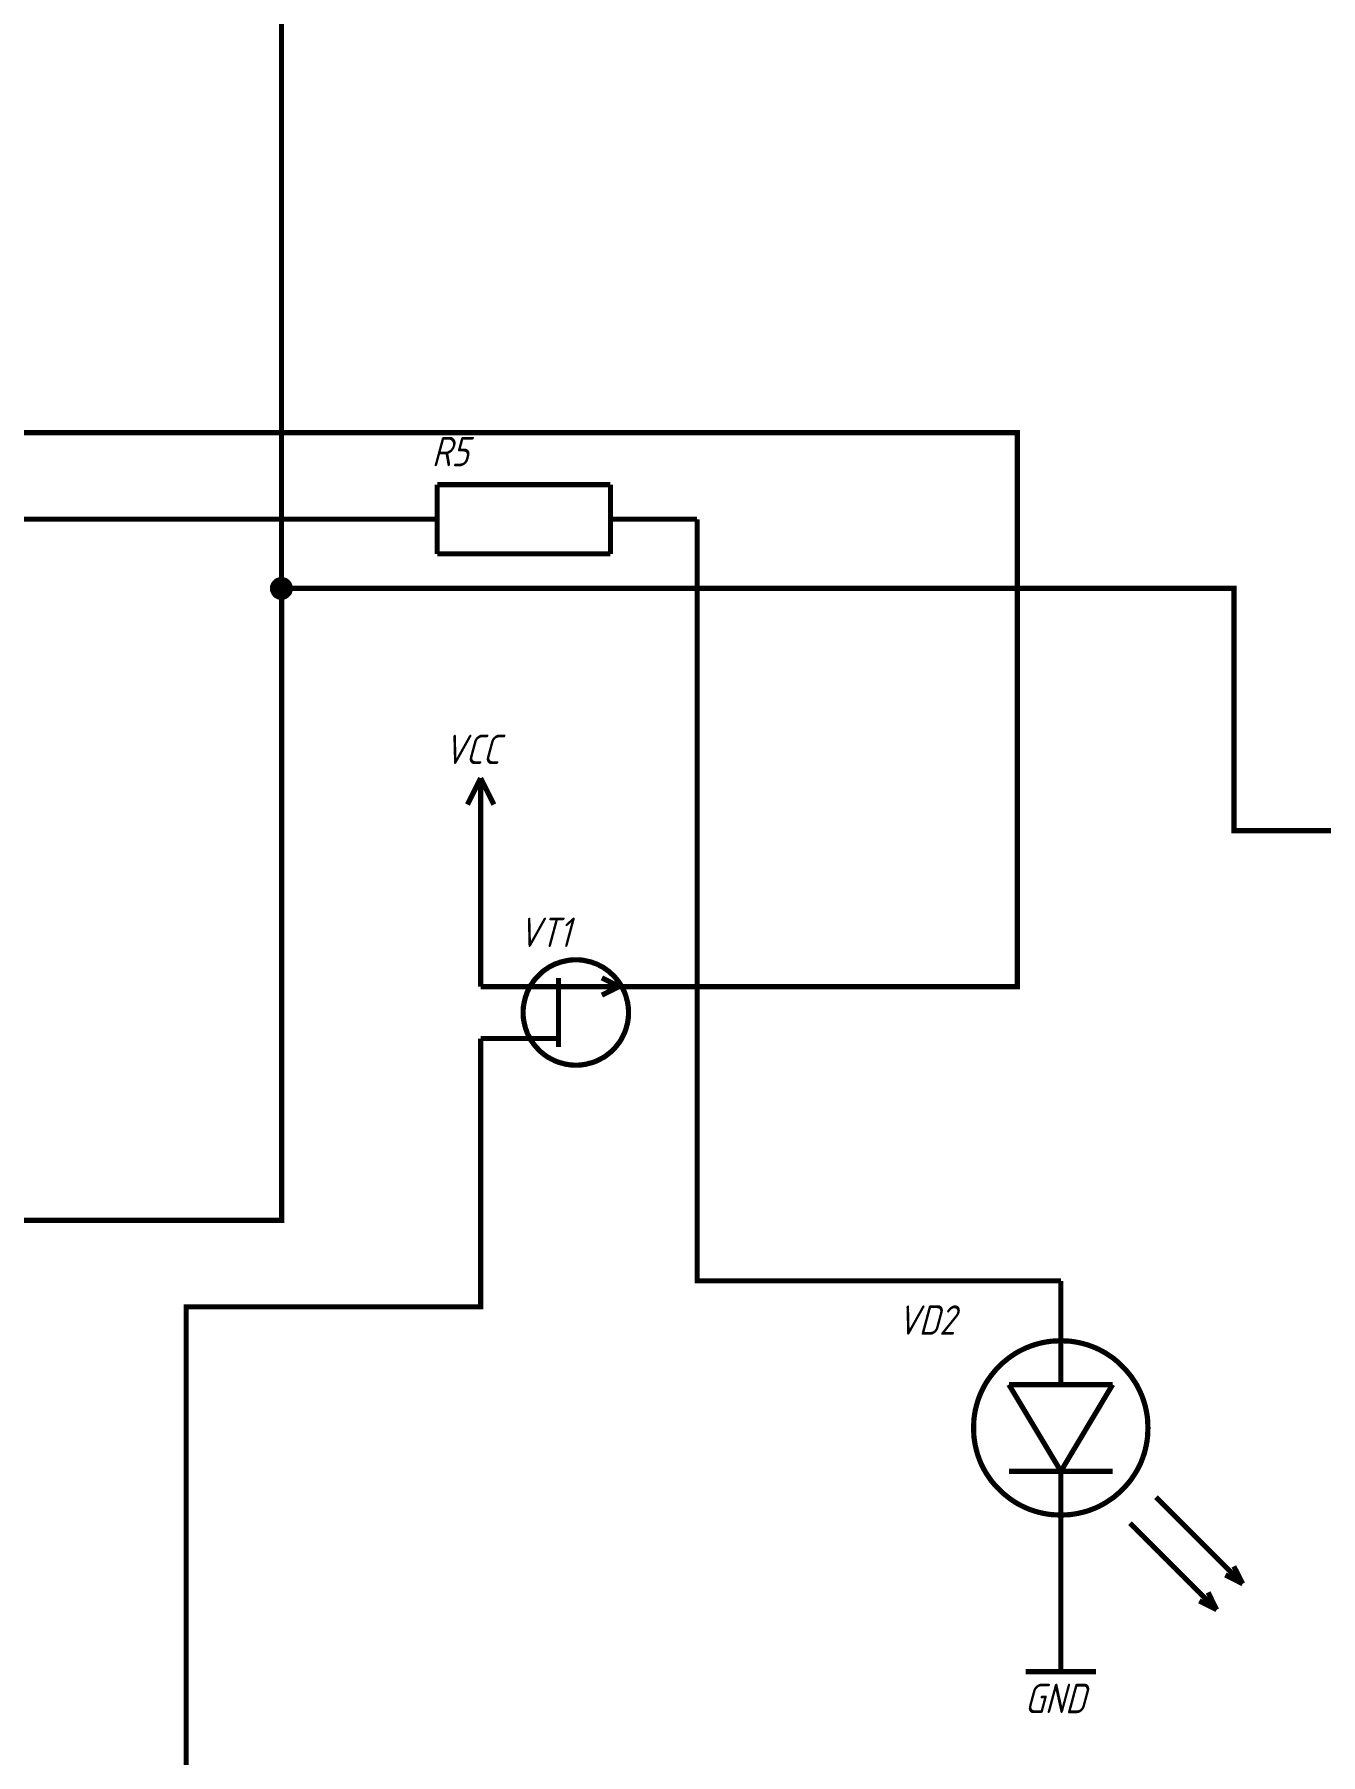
# Model space of a CAD drawing. Header units: millimetres. Extents: x 0 to 841, y 0 to 594.
# Drawn here: x 222.7 to 297, y 253.1 to 352.5 of the extents above; entities that cross this region are included whole.
import ezdxf

# ---------------------------------------------------------------- set-up
doc = ezdxf.new("R2010")
doc.units = ezdxf.units.MM
doc.layers.add('Sheet', color=255, linetype='Continuous')
doc.styles.get("Standard").update_dxf_attribs({"font": '', "oblique": 15})
doc.styles.get('Standard').set_extended_font_data('GOST type A')

msp = doc.modelspace()

# ---------------------------------------------------------------- linework, layer by layer
at = {"layer": 'Sheet', "color": 18, "true_color": 0x000000, "const_width": 0.3}
for points in [[(237.007, 467.473), (237.007, 320.496)], [(241.006, 324.494), (212.008, 324.494), (212.008, 339.489), (174.51, 339.489), (174.51, 324.494), (179.505, 324.494)], [(259.508, 297.493), (259.508, 297.493), (279.501, 297.493), (279.501, 329.489), (224.004, 329.489), (224.004, 329.489), (207.002, 329.489)], [(256.003, 326.487), (246.001, 326.487)], [(246.001, 326.487), (246.001, 322.489)], [(256.003, 322.489), (256.003, 326.487)], [(450.001, 323.99), (440.011, 323.99), (440.011, 306.497), (407.508, 306.497), (292.011, 306.497), (292.011, 320.496), (237.018, 320.496), (237.018, 320.496), (237.018, 283.987), (179.517, 283.987), (179.517, 314.493)], [(246.001, 324.494), (241.006, 324.494)], [(256.003, 324.494), (261.009, 324.494)], [(282.01, 280.493), (261.009, 280.493), (261.009, 324.494)], [(246.001, 322.489), (256.003, 322.489)], [(236.492, 320.496), (236.492, 320.518), (236.492, 320.552), (236.503, 320.574), (236.503, 320.596), (236.503, 320.619), (236.514, 320.641), (236.526, 320.675), (236.537, 320.697), (236.548, 320.72), (236.559, 320.742), (236.57, 320.753), (236.582, 320.776), (236.593, 320.798), (236.615, 320.82), (236.626, 320.832), (236.649, 320.854), (236.66, 320.865), (236.682, 320.888), (236.705, 320.899), (236.716, 320.91), (236.738, 320.932), (236.761, 320.944), (236.783, 320.955), (236.806, 320.955), (236.828, 320.966), (236.85, 320.977), (236.884, 320.988), (236.906, 320.988), (236.929, 320.988), (236.951, 321), (236.985, 321), (237.007, 321)], [(236.492, 320.496), (236.492, 320.518), (236.492, 320.552), (236.503, 320.574), (236.503, 320.596), (236.503, 320.619), (236.514, 320.641), (236.526, 320.675), (236.537, 320.697), (236.548, 320.72), (236.559, 320.742), (236.57, 320.753), (236.582, 320.776), (236.593, 320.798), (236.615, 320.82), (236.626, 320.832), (236.649, 320.854), (236.66, 320.865), (236.682, 320.888), (236.705, 320.899), (236.716, 320.91), (236.738, 320.932), (236.761, 320.944), (236.783, 320.955), (236.806, 320.955), (236.828, 320.966), (236.85, 320.977), (236.884, 320.988), (236.906, 320.988), (236.929, 320.988), (236.951, 321), (236.985, 321), (237.007, 321)], [(236.492, 320.496), (236.492, 320.518), (236.492, 320.552), (236.503, 320.574), (236.503, 320.596), (236.503, 320.619), (236.514, 320.641), (236.526, 320.675), (236.537, 320.697), (236.548, 320.72), (236.559, 320.742), (236.57, 320.753), (236.582, 320.776), (236.593, 320.798), (236.615, 320.82), (236.626, 320.832), (236.649, 320.854), (236.66, 320.865), (236.682, 320.888), (236.705, 320.899), (236.716, 320.91), (236.738, 320.932), (236.761, 320.944), (236.783, 320.955), (236.806, 320.955), (236.828, 320.966), (236.85, 320.977), (236.884, 320.988), (236.906, 320.988), (236.929, 320.988), (236.951, 321), (236.985, 321), (237.007, 321)], [(236.492, 320.496), (236.492, 320.518), (236.492, 320.552), (236.503, 320.574), (236.503, 320.596), (236.503, 320.619), (236.514, 320.641), (236.526, 320.675), (236.537, 320.697), (236.548, 320.72), (236.559, 320.742), (236.57, 320.753), (236.582, 320.776), (236.593, 320.798), (236.615, 320.82), (236.626, 320.832), (236.649, 320.854), (236.66, 320.865), (236.682, 320.888), (236.705, 320.899), (236.716, 320.91), (236.738, 320.932), (236.761, 320.944), (236.783, 320.955), (236.806, 320.955), (236.828, 320.966), (236.85, 320.977), (236.884, 320.988), (236.906, 320.988), (236.929, 320.988), (236.951, 321), (236.985, 321), (237.007, 321)], [(236.492, 320.496), (236.492, 320.518), (236.492, 320.552), (236.503, 320.574), (236.503, 320.596), (236.503, 320.619), (236.514, 320.641), (236.526, 320.675), (236.537, 320.697), (236.548, 320.72), (236.559, 320.742), (236.57, 320.753), (236.582, 320.776), (236.593, 320.798), (236.615, 320.82), (236.626, 320.832), (236.649, 320.854), (236.66, 320.865), (236.682, 320.888), (236.705, 320.899), (236.716, 320.91), (236.738, 320.932), (236.761, 320.944), (236.783, 320.955), (236.806, 320.955), (236.828, 320.966), (236.85, 320.977), (236.884, 320.988), (236.906, 320.988), (236.929, 320.988), (236.951, 321), (236.985, 321), (237.007, 321)], [(236.492, 320.496), (236.492, 320.518), (236.492, 320.552), (236.503, 320.574), (236.503, 320.596), (236.503, 320.619), (236.514, 320.641), (236.526, 320.675), (236.537, 320.697), (236.548, 320.72), (236.559, 320.742), (236.57, 320.753), (236.582, 320.776), (236.593, 320.798), (236.615, 320.82), (236.626, 320.832), (236.649, 320.854), (236.66, 320.865), (236.682, 320.888), (236.705, 320.899), (236.716, 320.91), (236.738, 320.932), (236.761, 320.944), (236.783, 320.955), (236.806, 320.955), (236.828, 320.966), (236.85, 320.977), (236.884, 320.988), (236.906, 320.988), (236.929, 320.988), (236.951, 321), (236.985, 321), (237.007, 321)], [(236.492, 320.496), (236.492, 320.518), (236.492, 320.552), (236.503, 320.574), (236.503, 320.596), (236.503, 320.619), (236.514, 320.641), (236.526, 320.675), (236.537, 320.697), (236.548, 320.72), (236.559, 320.742), (236.57, 320.753), (236.582, 320.776), (236.593, 320.798), (236.615, 320.82), (236.626, 320.832), (236.649, 320.854), (236.66, 320.865), (236.682, 320.888), (236.705, 320.899), (236.716, 320.91), (236.738, 320.932), (236.761, 320.944), (236.783, 320.955), (236.806, 320.955), (236.828, 320.966), (236.85, 320.977), (236.884, 320.988), (236.906, 320.988), (236.929, 320.988), (236.951, 321), (236.985, 321), (237.007, 321)], [(236.492, 320.496), (236.492, 320.518), (236.492, 320.552), (236.503, 320.574), (236.503, 320.596), (236.503, 320.619), (236.514, 320.641), (236.526, 320.675), (236.537, 320.697), (236.548, 320.72), (236.559, 320.742), (236.57, 320.753), (236.582, 320.776), (236.593, 320.798), (236.615, 320.82), (236.626, 320.832), (236.649, 320.854), (236.66, 320.865), (236.682, 320.888), (236.705, 320.899), (236.716, 320.91), (236.738, 320.932), (236.761, 320.944), (236.783, 320.955), (236.806, 320.955), (236.828, 320.966), (236.85, 320.977), (236.884, 320.988), (236.906, 320.988), (236.929, 320.988), (236.951, 321), (236.985, 321), (237.007, 321)], [(237.007, 321), (237.007, 321)], [(237.007, 321), (237.03, 321), (237.063, 321), (237.086, 320.988), (237.108, 320.988), (237.13, 320.988), (237.153, 320.977), (237.186, 320.966), (237.209, 320.955), (237.231, 320.955), (237.254, 320.944), (237.265, 320.932), (237.287, 320.91), (237.31, 320.899), (237.332, 320.888), (237.343, 320.865), (237.366, 320.854), (237.377, 320.832), (237.399, 320.82), (237.41, 320.798), (237.422, 320.776), (237.444, 320.753), (237.455, 320.742), (237.466, 320.72), (237.466, 320.697), (237.478, 320.675), (237.489, 320.641), (237.5, 320.619), (237.5, 320.596), (237.5, 320.574), (237.511, 320.552), (237.511, 320.518), (237.511, 320.496)], [(237.007, 321), (237.007, 321)], [(237.007, 321), (237.03, 321), (237.063, 321), (237.086, 320.988), (237.108, 320.988), (237.13, 320.988), (237.153, 320.977), (237.186, 320.966), (237.209, 320.955), (237.231, 320.955), (237.254, 320.944), (237.265, 320.932), (237.287, 320.91), (237.31, 320.899), (237.332, 320.888), (237.343, 320.865), (237.366, 320.854), (237.377, 320.832), (237.399, 320.82), (237.41, 320.798), (237.422, 320.776), (237.444, 320.753), (237.455, 320.742), (237.466, 320.72), (237.466, 320.697), (237.478, 320.675), (237.489, 320.641), (237.5, 320.619), (237.5, 320.596), (237.5, 320.574), (237.511, 320.552), (237.511, 320.518), (237.511, 320.496)], [(237.007, 321), (237.007, 321)], [(237.007, 321), (237.03, 321), (237.063, 321), (237.086, 320.988), (237.108, 320.988), (237.13, 320.988), (237.153, 320.977), (237.186, 320.966), (237.209, 320.955), (237.231, 320.955), (237.254, 320.944), (237.265, 320.932), (237.287, 320.91), (237.31, 320.899), (237.332, 320.888), (237.343, 320.865), (237.366, 320.854), (237.377, 320.832), (237.399, 320.82), (237.41, 320.798), (237.422, 320.776), (237.444, 320.753), (237.455, 320.742), (237.466, 320.72), (237.466, 320.697), (237.478, 320.675), (237.489, 320.641), (237.5, 320.619), (237.5, 320.596), (237.5, 320.574), (237.511, 320.552), (237.511, 320.518), (237.511, 320.496)], [(237.007, 321), (237.007, 321)], [(237.007, 321), (237.03, 321), (237.063, 321), (237.086, 320.988), (237.108, 320.988), (237.13, 320.988), (237.153, 320.977), (237.186, 320.966), (237.209, 320.955), (237.231, 320.955), (237.254, 320.944), (237.265, 320.932), (237.287, 320.91), (237.31, 320.899), (237.332, 320.888), (237.343, 320.865), (237.366, 320.854), (237.377, 320.832), (237.399, 320.82), (237.41, 320.798), (237.422, 320.776), (237.444, 320.753), (237.455, 320.742), (237.466, 320.72), (237.466, 320.697), (237.478, 320.675), (237.489, 320.641), (237.5, 320.619), (237.5, 320.596), (237.5, 320.574), (237.511, 320.552), (237.511, 320.518), (237.511, 320.496)], [(237.007, 321), (237.007, 321)], [(237.007, 321), (237.03, 321), (237.063, 321), (237.086, 320.988), (237.108, 320.988), (237.13, 320.988), (237.153, 320.977), (237.186, 320.966), (237.209, 320.955), (237.231, 320.955), (237.254, 320.944), (237.265, 320.932), (237.287, 320.91), (237.31, 320.899), (237.332, 320.888), (237.343, 320.865), (237.366, 320.854), (237.377, 320.832), (237.399, 320.82), (237.41, 320.798), (237.422, 320.776), (237.444, 320.753), (237.455, 320.742), (237.466, 320.72), (237.466, 320.697), (237.478, 320.675), (237.489, 320.641), (237.5, 320.619), (237.5, 320.596), (237.5, 320.574), (237.511, 320.552), (237.511, 320.518), (237.511, 320.496)], [(237.007, 321), (237.007, 321)], [(237.007, 321), (237.03, 321), (237.063, 321), (237.086, 320.988), (237.108, 320.988), (237.13, 320.988), (237.153, 320.977), (237.186, 320.966), (237.209, 320.955), (237.231, 320.955), (237.254, 320.944), (237.265, 320.932), (237.287, 320.91), (237.31, 320.899), (237.332, 320.888), (237.343, 320.865), (237.366, 320.854), (237.377, 320.832), (237.399, 320.82), (237.41, 320.798), (237.422, 320.776), (237.444, 320.753), (237.455, 320.742), (237.466, 320.72), (237.466, 320.697), (237.478, 320.675), (237.489, 320.641), (237.5, 320.619), (237.5, 320.596), (237.5, 320.574), (237.511, 320.552), (237.511, 320.518), (237.511, 320.496)], [(237.007, 321), (237.007, 321)], [(237.007, 321), (237.03, 321), (237.063, 321), (237.086, 320.988), (237.108, 320.988), (237.13, 320.988), (237.153, 320.977), (237.186, 320.966), (237.209, 320.955), (237.231, 320.955), (237.254, 320.944), (237.265, 320.932), (237.287, 320.91), (237.31, 320.899), (237.332, 320.888), (237.343, 320.865), (237.366, 320.854), (237.377, 320.832), (237.399, 320.82), (237.41, 320.798), (237.422, 320.776), (237.444, 320.753), (237.455, 320.742), (237.466, 320.72), (237.466, 320.697), (237.478, 320.675), (237.489, 320.641), (237.5, 320.619), (237.5, 320.596), (237.5, 320.574), (237.511, 320.552), (237.511, 320.518), (237.511, 320.496)], [(237.007, 321), (237.007, 321)], [(237.007, 321), (237.03, 321), (237.063, 321), (237.086, 320.988), (237.108, 320.988), (237.13, 320.988), (237.153, 320.977), (237.186, 320.966), (237.209, 320.955), (237.231, 320.955), (237.254, 320.944), (237.265, 320.932), (237.287, 320.91), (237.31, 320.899), (237.332, 320.888), (237.343, 320.865), (237.366, 320.854), (237.377, 320.832), (237.399, 320.82), (237.41, 320.798), (237.422, 320.776), (237.444, 320.753), (237.455, 320.742), (237.466, 320.72), (237.466, 320.697), (237.478, 320.675), (237.489, 320.641), (237.5, 320.619), (237.5, 320.596), (237.5, 320.574), (237.511, 320.552), (237.511, 320.518), (237.511, 320.496)], [(237.007, 319.981), (236.985, 319.981), (236.951, 319.981), (236.929, 319.992), (236.906, 319.992), (236.884, 319.992), (236.85, 320.003), (236.828, 320.014), (236.806, 320.025), (236.783, 320.037), (236.761, 320.048), (236.738, 320.059), (236.716, 320.07), (236.705, 320.081), (236.682, 320.104), (236.66, 320.115), (236.649, 320.137), (236.626, 320.149), (236.615, 320.171), (236.593, 320.193), (236.582, 320.205), (236.57, 320.227), (236.559, 320.249), (236.548, 320.272), (236.537, 320.294), (236.526, 320.317), (236.514, 320.339), (236.503, 320.373), (236.503, 320.395), (236.503, 320.417), (236.492, 320.44), (236.492, 320.473), (236.492, 320.496)], [(236.492, 320.496), (236.492, 320.496)], [(237.007, 319.981), (236.985, 319.981), (236.951, 319.981), (236.929, 319.992), (236.906, 319.992), (236.884, 319.992), (236.85, 320.003), (236.828, 320.014), (236.806, 320.025), (236.783, 320.037), (236.761, 320.048), (236.738, 320.059), (236.716, 320.07), (236.705, 320.081), (236.682, 320.104), (236.66, 320.115), (236.649, 320.137), (236.626, 320.149), (236.615, 320.171), (236.593, 320.193), (236.582, 320.205), (236.57, 320.227), (236.559, 320.249), (236.548, 320.272), (236.537, 320.294), (236.526, 320.317), (236.514, 320.339), (236.503, 320.373), (236.503, 320.395), (236.503, 320.417), (236.492, 320.44), (236.492, 320.473), (236.492, 320.496)], [(236.492, 320.496), (236.492, 320.496)], [(237.007, 319.981), (236.985, 319.981), (236.951, 319.981), (236.929, 319.992), (236.906, 319.992), (236.884, 319.992), (236.85, 320.003), (236.828, 320.014), (236.806, 320.025), (236.783, 320.037), (236.761, 320.048), (236.738, 320.059), (236.716, 320.07), (236.705, 320.081), (236.682, 320.104), (236.66, 320.115), (236.649, 320.137), (236.626, 320.149), (236.615, 320.171), (236.593, 320.193), (236.582, 320.205), (236.57, 320.227), (236.559, 320.249), (236.548, 320.272), (236.537, 320.294), (236.526, 320.317), (236.514, 320.339), (236.503, 320.373), (236.503, 320.395), (236.503, 320.417), (236.492, 320.44), (236.492, 320.473), (236.492, 320.496)], [(236.492, 320.496), (236.492, 320.496)], [(237.007, 319.981), (236.985, 319.981), (236.951, 319.981), (236.929, 319.992), (236.906, 319.992), (236.884, 319.992), (236.85, 320.003), (236.828, 320.014), (236.806, 320.025), (236.783, 320.037), (236.761, 320.048), (236.738, 320.059), (236.716, 320.07), (236.705, 320.081), (236.682, 320.104), (236.66, 320.115), (236.649, 320.137), (236.626, 320.149), (236.615, 320.171), (236.593, 320.193), (236.582, 320.205), (236.57, 320.227), (236.559, 320.249), (236.548, 320.272), (236.537, 320.294), (236.526, 320.317), (236.514, 320.339), (236.503, 320.373), (236.503, 320.395), (236.503, 320.417), (236.492, 320.44), (236.492, 320.473), (236.492, 320.496)], [(236.492, 320.496), (236.492, 320.496)], [(237.007, 319.981), (236.985, 319.981), (236.951, 319.981), (236.929, 319.992), (236.906, 319.992), (236.884, 319.992), (236.85, 320.003), (236.828, 320.014), (236.806, 320.025), (236.783, 320.037), (236.761, 320.048), (236.738, 320.059), (236.716, 320.07), (236.705, 320.081), (236.682, 320.104), (236.66, 320.115), (236.649, 320.137), (236.626, 320.149), (236.615, 320.171), (236.593, 320.193), (236.582, 320.205), (236.57, 320.227), (236.559, 320.249), (236.548, 320.272), (236.537, 320.294), (236.526, 320.317), (236.514, 320.339), (236.503, 320.373), (236.503, 320.395), (236.503, 320.417), (236.492, 320.44), (236.492, 320.473), (236.492, 320.496)], [(236.492, 320.496), (236.492, 320.496)], [(237.007, 319.981), (236.985, 319.981), (236.951, 319.981), (236.929, 319.992), (236.906, 319.992), (236.884, 319.992), (236.85, 320.003), (236.828, 320.014), (236.806, 320.025), (236.783, 320.037), (236.761, 320.048), (236.738, 320.059), (236.716, 320.07), (236.705, 320.081), (236.682, 320.104), (236.66, 320.115), (236.649, 320.137), (236.626, 320.149), (236.615, 320.171), (236.593, 320.193), (236.582, 320.205), (236.57, 320.227), (236.559, 320.249), (236.548, 320.272), (236.537, 320.294), (236.526, 320.317), (236.514, 320.339), (236.503, 320.373), (236.503, 320.395), (236.503, 320.417), (236.492, 320.44), (236.492, 320.473), (236.492, 320.496)], [(236.492, 320.496), (236.492, 320.496)], [(237.007, 319.981), (236.985, 319.981), (236.951, 319.981), (236.929, 319.992), (236.906, 319.992), (236.884, 319.992), (236.85, 320.003), (236.828, 320.014), (236.806, 320.025), (236.783, 320.037), (236.761, 320.048), (236.738, 320.059), (236.716, 320.07), (236.705, 320.081), (236.682, 320.104), (236.66, 320.115), (236.649, 320.137), (236.626, 320.149), (236.615, 320.171), (236.593, 320.193), (236.582, 320.205), (236.57, 320.227), (236.559, 320.249), (236.548, 320.272), (236.537, 320.294), (236.526, 320.317), (236.514, 320.339), (236.503, 320.373), (236.503, 320.395), (236.503, 320.417), (236.492, 320.44), (236.492, 320.473), (236.492, 320.496)], [(236.492, 320.496), (236.492, 320.496)], [(237.007, 319.981), (236.985, 319.981), (236.951, 319.981), (236.929, 319.992), (236.906, 319.992), (236.884, 319.992), (236.85, 320.003), (236.828, 320.014), (236.806, 320.025), (236.783, 320.037), (236.761, 320.048), (236.738, 320.059), (236.716, 320.07), (236.705, 320.081), (236.682, 320.104), (236.66, 320.115), (236.649, 320.137), (236.626, 320.149), (236.615, 320.171), (236.593, 320.193), (236.582, 320.205), (236.57, 320.227), (236.559, 320.249), (236.548, 320.272), (236.537, 320.294), (236.526, 320.317), (236.514, 320.339), (236.503, 320.373), (236.503, 320.395), (236.503, 320.417), (236.492, 320.44), (236.492, 320.473), (236.492, 320.496)], [(236.492, 320.496), (236.492, 320.496)], [(237.511, 320.496), (237.511, 320.473), (237.511, 320.44), (237.5, 320.417), (237.5, 320.395), (237.5, 320.373), (237.489, 320.339), (237.478, 320.317), (237.466, 320.294), (237.466, 320.272), (237.455, 320.249), (237.444, 320.227), (237.422, 320.205), (237.41, 320.193), (237.399, 320.171), (237.377, 320.149), (237.366, 320.137), (237.343, 320.115), (237.332, 320.104), (237.31, 320.081), (237.287, 320.07), (237.265, 320.059), (237.254, 320.048), (237.231, 320.037), (237.209, 320.025), (237.186, 320.014), (237.153, 320.003), (237.13, 319.992), (237.108, 319.992), (237.086, 319.992), (237.063, 319.981), (237.03, 319.981), (237.007, 319.981)], [(237.511, 320.496), (237.511, 320.473), (237.511, 320.44), (237.5, 320.417), (237.5, 320.395), (237.5, 320.373), (237.489, 320.339), (237.478, 320.317), (237.466, 320.294), (237.466, 320.272), (237.455, 320.249), (237.444, 320.227), (237.422, 320.205), (237.41, 320.193), (237.399, 320.171), (237.377, 320.149), (237.366, 320.137), (237.343, 320.115), (237.332, 320.104), (237.31, 320.081), (237.287, 320.07), (237.265, 320.059), (237.254, 320.048), (237.231, 320.037), (237.209, 320.025), (237.186, 320.014), (237.153, 320.003), (237.13, 319.992), (237.108, 319.992), (237.086, 319.992), (237.063, 319.981), (237.03, 319.981), (237.007, 319.981)], [(237.511, 320.496), (237.511, 320.473), (237.511, 320.44), (237.5, 320.417), (237.5, 320.395), (237.5, 320.373), (237.489, 320.339), (237.478, 320.317), (237.466, 320.294), (237.466, 320.272), (237.455, 320.249), (237.444, 320.227), (237.422, 320.205), (237.41, 320.193), (237.399, 320.171), (237.377, 320.149), (237.366, 320.137), (237.343, 320.115), (237.332, 320.104), (237.31, 320.081), (237.287, 320.07), (237.265, 320.059), (237.254, 320.048), (237.231, 320.037), (237.209, 320.025), (237.186, 320.014), (237.153, 320.003), (237.13, 319.992), (237.108, 319.992), (237.086, 319.992), (237.063, 319.981), (237.03, 319.981), (237.007, 319.981)], [(237.511, 320.496), (237.511, 320.473), (237.511, 320.44), (237.5, 320.417), (237.5, 320.395), (237.5, 320.373), (237.489, 320.339), (237.478, 320.317), (237.466, 320.294), (237.466, 320.272), (237.455, 320.249), (237.444, 320.227), (237.422, 320.205), (237.41, 320.193), (237.399, 320.171), (237.377, 320.149), (237.366, 320.137), (237.343, 320.115), (237.332, 320.104), (237.31, 320.081), (237.287, 320.07), (237.265, 320.059), (237.254, 320.048), (237.231, 320.037), (237.209, 320.025), (237.186, 320.014), (237.153, 320.003), (237.13, 319.992), (237.108, 319.992), (237.086, 319.992), (237.063, 319.981), (237.03, 319.981), (237.007, 319.981)], [(237.511, 320.496), (237.511, 320.473), (237.511, 320.44), (237.5, 320.417), (237.5, 320.395), (237.5, 320.373), (237.489, 320.339), (237.478, 320.317), (237.466, 320.294), (237.466, 320.272), (237.455, 320.249), (237.444, 320.227), (237.422, 320.205), (237.41, 320.193), (237.399, 320.171), (237.377, 320.149), (237.366, 320.137), (237.343, 320.115), (237.332, 320.104), (237.31, 320.081), (237.287, 320.07), (237.265, 320.059), (237.254, 320.048), (237.231, 320.037), (237.209, 320.025), (237.186, 320.014), (237.153, 320.003), (237.13, 319.992), (237.108, 319.992), (237.086, 319.992), (237.063, 319.981), (237.03, 319.981), (237.007, 319.981)], [(237.511, 320.496), (237.511, 320.473), (237.511, 320.44), (237.5, 320.417), (237.5, 320.395), (237.5, 320.373), (237.489, 320.339), (237.478, 320.317), (237.466, 320.294), (237.466, 320.272), (237.455, 320.249), (237.444, 320.227), (237.422, 320.205), (237.41, 320.193), (237.399, 320.171), (237.377, 320.149), (237.366, 320.137), (237.343, 320.115), (237.332, 320.104), (237.31, 320.081), (237.287, 320.07), (237.265, 320.059), (237.254, 320.048), (237.231, 320.037), (237.209, 320.025), (237.186, 320.014), (237.153, 320.003), (237.13, 319.992), (237.108, 319.992), (237.086, 319.992), (237.063, 319.981), (237.03, 319.981), (237.007, 319.981)], [(237.511, 320.496), (237.511, 320.473), (237.511, 320.44), (237.5, 320.417), (237.5, 320.395), (237.5, 320.373), (237.489, 320.339), (237.478, 320.317), (237.466, 320.294), (237.466, 320.272), (237.455, 320.249), (237.444, 320.227), (237.422, 320.205), (237.41, 320.193), (237.399, 320.171), (237.377, 320.149), (237.366, 320.137), (237.343, 320.115), (237.332, 320.104), (237.31, 320.081), (237.287, 320.07), (237.265, 320.059), (237.254, 320.048), (237.231, 320.037), (237.209, 320.025), (237.186, 320.014), (237.153, 320.003), (237.13, 319.992), (237.108, 319.992), (237.086, 319.992), (237.063, 319.981), (237.03, 319.981), (237.007, 319.981)], [(237.511, 320.496), (237.511, 320.473), (237.511, 320.44), (237.5, 320.417), (237.5, 320.395), (237.5, 320.373), (237.489, 320.339), (237.478, 320.317), (237.466, 320.294), (237.466, 320.272), (237.455, 320.249), (237.444, 320.227), (237.422, 320.205), (237.41, 320.193), (237.399, 320.171), (237.377, 320.149), (237.366, 320.137), (237.343, 320.115), (237.332, 320.104), (237.31, 320.081), (237.287, 320.07), (237.265, 320.059), (237.254, 320.048), (237.231, 320.037), (237.209, 320.025), (237.186, 320.014), (237.153, 320.003), (237.13, 319.992), (237.108, 319.992), (237.086, 319.992), (237.063, 319.981), (237.03, 319.981), (237.007, 319.981)], [(237.511, 320.496), (237.511, 320.496), (237.511, 320.496), (237.511, 320.496), (237.511, 320.496), (237.511, 320.496), (237.511, 320.496), (237.511, 320.496), (237.511, 320.496), (237.511, 320.496), (237.511, 320.496), (237.511, 320.496), (237.511, 320.496), (237.511, 320.496), (237.511, 320.496), (237.511, 320.496), (237.511, 320.496), (237.511, 320.496), (237.511, 320.496), (237.511, 320.496), (237.511, 320.496), (237.511, 320.496), (237.511, 320.496), (237.511, 320.496), (237.511, 320.496), (237.511, 320.496), (237.511, 320.496), (237.511, 320.496), (237.511, 320.496), (237.511, 320.496), (237.511, 320.496), (237.511, 320.496), (237.511, 320.496)], [(237.511, 320.496), (237.511, 320.496)], [(237.511, 320.496), (237.511, 320.496), (237.511, 320.496), (237.511, 320.496), (237.511, 320.496), (237.511, 320.496), (237.511, 320.496), (237.511, 320.496), (237.511, 320.496), (237.511, 320.496), (237.511, 320.496), (237.511, 320.496), (237.511, 320.496), (237.511, 320.496), (237.511, 320.496), (237.511, 320.496), (237.511, 320.496), (237.511, 320.496), (237.511, 320.496), (237.511, 320.496), (237.511, 320.496), (237.511, 320.496), (237.511, 320.496), (237.511, 320.496), (237.511, 320.496), (237.511, 320.496), (237.511, 320.496), (237.511, 320.496), (237.511, 320.496), (237.511, 320.496), (237.511, 320.496), (237.511, 320.496), (237.511, 320.496)], [(237.511, 320.496), (237.511, 320.496)], [(237.511, 320.496), (237.511, 320.496), (237.511, 320.496), (237.511, 320.496), (237.511, 320.496), (237.511, 320.496), (237.511, 320.496), (237.511, 320.496), (237.511, 320.496), (237.511, 320.496), (237.511, 320.496), (237.511, 320.496), (237.511, 320.496), (237.511, 320.496), (237.511, 320.496), (237.511, 320.496), (237.511, 320.496), (237.511, 320.496), (237.511, 320.496), (237.511, 320.496), (237.511, 320.496), (237.511, 320.496), (237.511, 320.496), (237.511, 320.496), (237.511, 320.496), (237.511, 320.496), (237.511, 320.496), (237.511, 320.496), (237.511, 320.496), (237.511, 320.496), (237.511, 320.496), (237.511, 320.496), (237.511, 320.496)], [(237.511, 320.496), (237.511, 320.496)], [(237.511, 320.496), (237.511, 320.496), (237.511, 320.496), (237.511, 320.496), (237.511, 320.496), (237.511, 320.496), (237.511, 320.496), (237.511, 320.496), (237.511, 320.496), (237.511, 320.496), (237.511, 320.496), (237.511, 320.496), (237.511, 320.496), (237.511, 320.496), (237.511, 320.496), (237.511, 320.496), (237.511, 320.496), (237.511, 320.496), (237.511, 320.496), (237.511, 320.496), (237.511, 320.496), (237.511, 320.496), (237.511, 320.496), (237.511, 320.496), (237.511, 320.496), (237.511, 320.496), (237.511, 320.496), (237.511, 320.496), (237.511, 320.496), (237.511, 320.496), (237.511, 320.496), (237.511, 320.496), (237.511, 320.496)], [(237.511, 320.496), (237.511, 320.496)], [(237.511, 320.496), (237.511, 320.496), (237.511, 320.496), (237.511, 320.496), (237.511, 320.496), (237.511, 320.496), (237.511, 320.496), (237.511, 320.496), (237.511, 320.496), (237.511, 320.496), (237.511, 320.496), (237.511, 320.496), (237.511, 320.496), (237.511, 320.496), (237.511, 320.496), (237.511, 320.496), (237.511, 320.496), (237.511, 320.496), (237.511, 320.496), (237.511, 320.496), (237.511, 320.496), (237.511, 320.496), (237.511, 320.496), (237.511, 320.496), (237.511, 320.496), (237.511, 320.496), (237.511, 320.496), (237.511, 320.496), (237.511, 320.496), (237.511, 320.496), (237.511, 320.496), (237.511, 320.496), (237.511, 320.496)], [(237.511, 320.496), (237.511, 320.496)], [(237.511, 320.496), (237.511, 320.496), (237.511, 320.496), (237.511, 320.496), (237.511, 320.496), (237.511, 320.496), (237.511, 320.496), (237.511, 320.496), (237.511, 320.496), (237.511, 320.496), (237.511, 320.496), (237.511, 320.496), (237.511, 320.496), (237.511, 320.496), (237.511, 320.496), (237.511, 320.496), (237.511, 320.496), (237.511, 320.496), (237.511, 320.496), (237.511, 320.496), (237.511, 320.496), (237.511, 320.496), (237.511, 320.496), (237.511, 320.496), (237.511, 320.496), (237.511, 320.496), (237.511, 320.496), (237.511, 320.496), (237.511, 320.496), (237.511, 320.496), (237.511, 320.496), (237.511, 320.496), (237.511, 320.496)], [(237.511, 320.496), (237.511, 320.496)], [(237.511, 320.496), (237.511, 320.496), (237.511, 320.496), (237.511, 320.496), (237.511, 320.496), (237.511, 320.496), (237.511, 320.496), (237.511, 320.496), (237.511, 320.496), (237.511, 320.496), (237.511, 320.496), (237.511, 320.496), (237.511, 320.496), (237.511, 320.496), (237.511, 320.496), (237.511, 320.496), (237.511, 320.496), (237.511, 320.496), (237.511, 320.496), (237.511, 320.496), (237.511, 320.496), (237.511, 320.496), (237.511, 320.496), (237.511, 320.496), (237.511, 320.496), (237.511, 320.496), (237.511, 320.496), (237.511, 320.496), (237.511, 320.496), (237.511, 320.496), (237.511, 320.496), (237.511, 320.496), (237.511, 320.496)], [(237.511, 320.496), (237.511, 320.496)], [(237.511, 320.496), (237.511, 320.496), (237.511, 320.496), (237.511, 320.496), (237.511, 320.496), (237.511, 320.496), (237.511, 320.496), (237.511, 320.496), (237.511, 320.496), (237.511, 320.496), (237.511, 320.496), (237.511, 320.496), (237.511, 320.496), (237.511, 320.496), (237.511, 320.496), (237.511, 320.496), (237.511, 320.496), (237.511, 320.496), (237.511, 320.496), (237.511, 320.496), (237.511, 320.496), (237.511, 320.496), (237.511, 320.496), (237.511, 320.496), (237.511, 320.496), (237.511, 320.496), (237.511, 320.496), (237.511, 320.496), (237.511, 320.496), (237.511, 320.496), (237.511, 320.496), (237.511, 320.496), (237.511, 320.496)], [(237.511, 320.496), (237.511, 320.496)], [(248.51, 309.532), (247.748, 308.009)], [(248.51, 309.532), (249.271, 308.009)], [(248.51, 306.99), (248.51, 309.532)], [(248.51, 297.493), (248.51, 306.99)], [(250.963, 295.992), (250.963, 296.149), (250.974, 296.306), (250.996, 296.451), (251.03, 296.608), (251.063, 296.754), (251.097, 296.899), (251.153, 297.034), (251.198, 297.179), (251.265, 297.314), (251.332, 297.448), (251.4, 297.571), (251.489, 297.694), (251.568, 297.818), (251.657, 297.93), (251.758, 298.042), (251.859, 298.142), (251.96, 298.243), (252.072, 298.344), (252.184, 298.433), (252.307, 298.512), (252.43, 298.601), (252.553, 298.669), (252.688, 298.736), (252.822, 298.803), (252.968, 298.848), (253.102, 298.904), (253.248, 298.937), (253.393, 298.971), (253.55, 299.005), (253.696, 299.027), (253.852, 299.038), (254.009, 299.038)], [(254.009, 299.038), (253.852, 299.038), (253.696, 299.027), (253.55, 299.005), (253.393, 298.971), (253.248, 298.937), (253.102, 298.904), (252.968, 298.848), (252.822, 298.803), (252.688, 298.736), (252.553, 298.669), (252.43, 298.601), (252.307, 298.512), (252.184, 298.433), (252.072, 298.344), (251.96, 298.243), (251.859, 298.142), (251.758, 298.042), (251.657, 297.93), (251.568, 297.818), (251.489, 297.694), (251.4, 297.571), (251.332, 297.448), (251.265, 297.314), (251.198, 297.179), (251.153, 297.034), (251.097, 296.899), (251.063, 296.754), (251.03, 296.608), (250.996, 296.451), (250.974, 296.306), (250.963, 296.149), (250.963, 295.992)], [(254.009, 299.038), (254.166, 299.038), (254.323, 299.027), (254.468, 299.005), (254.625, 298.971), (254.771, 298.937), (254.916, 298.904), (255.051, 298.848), (255.196, 298.803), (255.331, 298.736), (255.454, 298.669), (255.588, 298.601), (255.712, 298.512), (255.824, 298.433), (255.947, 298.344), (256.048, 298.243), (256.16, 298.142), (256.26, 298.042), (256.35, 297.93), (256.44, 297.818), (256.529, 297.694), (256.608, 297.571), (256.675, 297.448), (256.742, 297.314), (256.809, 297.179), (256.865, 297.034), (256.91, 296.899), (256.944, 296.754), (256.988, 296.608), (257.011, 296.451), (257.033, 296.306), (257.044, 296.149), (257.044, 295.992)], [(257.044, 295.992), (257.044, 296.149), (257.033, 296.306), (257.011, 296.451), (256.988, 296.608), (256.944, 296.754), (256.91, 296.899), (256.865, 297.034), (256.809, 297.179), (256.742, 297.314), (256.675, 297.448), (256.608, 297.571), (256.529, 297.694), (256.44, 297.818), (256.35, 297.93), (256.26, 298.042), (256.16, 298.142), (256.048, 298.243), (255.947, 298.344), (255.824, 298.433), (255.712, 298.512), (255.588, 298.601), (255.454, 298.669), (255.331, 298.736), (255.196, 298.803), (255.051, 298.848), (254.916, 298.904), (254.771, 298.937), (254.625, 298.971), (254.468, 299.005), (254.323, 299.027), (254.166, 299.038), (254.009, 299.038)], [(253.001, 293.999), (253.001, 297.997)], [(256.507, 297.493), (255.51, 297.997)], [(251.007, 297.493), (248.51, 297.493)], [(253.001, 297.493), (251.007, 297.493)], [(253.001, 297.493), (257.011, 297.493)], [(256.507, 297.493), (255.51, 297)], [(257.011, 297.493), (259.508, 297.493)], [(254.009, 292.957), (253.852, 292.957), (253.696, 292.968), (253.55, 292.991), (253.393, 293.013), (253.248, 293.058), (253.102, 293.092), (252.968, 293.136), (252.822, 293.192), (252.688, 293.26), (252.553, 293.327), (252.43, 293.394), (252.307, 293.472), (252.184, 293.562), (252.072, 293.651), (251.96, 293.741), (251.859, 293.842), (251.758, 293.954), (251.657, 294.055), (251.568, 294.178), (251.489, 294.29), (251.4, 294.413), (251.332, 294.547), (251.265, 294.671), (251.198, 294.805), (251.153, 294.951), (251.097, 295.085), (251.063, 295.231), (251.03, 295.376), (250.996, 295.533), (250.974, 295.679), (250.963, 295.835), (250.963, 295.992)], [(250.963, 295.992), (250.963, 295.992)], [(250.963, 295.992), (250.963, 295.835), (250.974, 295.679), (250.996, 295.533), (251.03, 295.376), (251.063, 295.231), (251.097, 295.085), (251.153, 294.951), (251.198, 294.805), (251.265, 294.671), (251.332, 294.547), (251.4, 294.413), (251.489, 294.29), (251.568, 294.178), (251.657, 294.055), (251.758, 293.954), (251.859, 293.842), (251.96, 293.741), (252.072, 293.651), (252.184, 293.562), (252.307, 293.472), (252.43, 293.394), (252.553, 293.327), (252.688, 293.26), (252.822, 293.192), (252.968, 293.136), (253.102, 293.092), (253.248, 293.058), (253.393, 293.013), (253.55, 292.991), (253.696, 292.968), (253.852, 292.957), (254.009, 292.957)], [(257.044, 295.992), (257.044, 295.835), (257.033, 295.679), (257.011, 295.533), (256.988, 295.376), (256.944, 295.231), (256.91, 295.085), (256.865, 294.951), (256.809, 294.805), (256.742, 294.671), (256.675, 294.547), (256.608, 294.413), (256.529, 294.29), (256.44, 294.178), (256.35, 294.055), (256.26, 293.954), (256.16, 293.842), (256.048, 293.741), (255.947, 293.651), (255.824, 293.562), (255.712, 293.472), (255.588, 293.394), (255.454, 293.327), (255.331, 293.26), (255.196, 293.192), (255.051, 293.136), (254.916, 293.092), (254.771, 293.058), (254.625, 293.013), (254.468, 292.991), (254.323, 292.968), (254.166, 292.957), (254.009, 292.957)], [(254.009, 292.957), (254.166, 292.957), (254.323, 292.968), (254.468, 292.991), (254.625, 293.013), (254.771, 293.058), (254.916, 293.092), (255.051, 293.136), (255.196, 293.192), (255.331, 293.26), (255.454, 293.327), (255.588, 293.394), (255.712, 293.472), (255.824, 293.562), (255.947, 293.651), (256.048, 293.741), (256.16, 293.842), (256.26, 293.954), (256.35, 294.055), (256.44, 294.178), (256.529, 294.29), (256.608, 294.413), (256.675, 294.547), (256.742, 294.671), (256.809, 294.805), (256.865, 294.951), (256.91, 295.085), (256.944, 295.231), (256.988, 295.376), (257.011, 295.533), (257.033, 295.679), (257.044, 295.835), (257.044, 295.992)], [(257.044, 295.992), (257.044, 295.992), (257.044, 295.992), (257.044, 295.992), (257.044, 295.992), (257.044, 295.992), (257.044, 295.992), (257.044, 295.992), (257.044, 295.992), (257.044, 295.992), (257.044, 295.992), (257.044, 295.992), (257.044, 295.992), (257.044, 295.992), (257.044, 295.992), (257.044, 295.992), (257.044, 295.992), (257.044, 295.992), (257.044, 295.992), (257.044, 295.992), (257.044, 295.992), (257.044, 295.992), (257.044, 295.992), (257.044, 295.992), (257.044, 295.992), (257.044, 295.992), (257.044, 295.992), (257.044, 295.992), (257.044, 295.992), (257.044, 295.992), (257.044, 295.992), (257.044, 295.992), (257.044, 295.992)], [(257.044, 295.992), (257.044, 295.992)], [(183.011, 208.505), (183.011, 208.505), (231.508, 208.505), (231.508, 278.992), (248.51, 278.992), (248.51, 294.491)], [(251.007, 294.491), (248.51, 294.491)], [(253.001, 294.491), (251.007, 294.491)], [(282.01, 277.995), (282.01, 280.493)], [(282.01, 277.995), (282.01, 276.998)], [(276.97, 271.992), (276.981, 272.25), (276.992, 272.508), (277.026, 272.765), (277.07, 273.012), (277.126, 273.258), (277.194, 273.493), (277.272, 273.728), (277.362, 273.952), (277.462, 274.176), (277.574, 274.4), (277.698, 274.613), (277.832, 274.815), (277.966, 275.005), (278.123, 275.195), (278.28, 275.386), (278.448, 275.554), (278.616, 275.722), (278.806, 275.879), (278.997, 276.035), (279.187, 276.17), (279.389, 276.304), (279.602, 276.427), (279.826, 276.539), (280.05, 276.64), (280.274, 276.73), (280.509, 276.808), (280.744, 276.875), (280.99, 276.931), (281.237, 276.976), (281.494, 277.01), (281.752, 277.021), (282.01, 277.032)], [(282.01, 277.032), (281.752, 277.021), (281.494, 277.01), (281.237, 276.976), (280.99, 276.931), (280.744, 276.875), (280.509, 276.808), (280.274, 276.73), (280.05, 276.64), (279.826, 276.539), (279.602, 276.427), (279.389, 276.304), (279.187, 276.17), (278.997, 276.035), (278.806, 275.879), (278.616, 275.722), (278.448, 275.554), (278.28, 275.386), (278.123, 275.195), (277.966, 275.005), (277.832, 274.815), (277.698, 274.613), (277.574, 274.4), (277.462, 274.176), (277.362, 273.952), (277.272, 273.728), (277.194, 273.493), (277.126, 273.258), (277.07, 273.012), (277.026, 272.765), (276.992, 272.508), (276.981, 272.25), (276.97, 271.992)], [(282.01, 277.032), (282.01, 277.032)], [(282.01, 277.032), (282.267, 277.021), (282.525, 277.01), (282.771, 276.976), (283.018, 276.931), (283.264, 276.875), (283.51, 276.808), (283.734, 276.73), (283.97, 276.64), (284.194, 276.539), (284.406, 276.427), (284.619, 276.304), (284.821, 276.17), (285.022, 276.035), (285.213, 275.879), (285.392, 275.722), (285.56, 275.554), (285.728, 275.386), (285.885, 275.195), (286.042, 275.005), (286.176, 274.815), (286.311, 274.613), (286.434, 274.4), (286.546, 274.176), (286.647, 273.952), (286.736, 273.728), (286.815, 273.493), (286.882, 273.258), (286.938, 273.012), (286.983, 272.765), (287.016, 272.508), (287.027, 272.25), (287.039, 271.992)], [(287.039, 271.992), (287.027, 272.25), (287.016, 272.508), (286.983, 272.765), (286.938, 273.012), (286.882, 273.258), (286.815, 273.493), (286.736, 273.728), (286.647, 273.952), (286.546, 274.176), (286.434, 274.4), (286.311, 274.613), (286.176, 274.815), (286.042, 275.005), (285.885, 275.195), (285.728, 275.386), (285.56, 275.554), (285.392, 275.722), (285.213, 275.879), (285.022, 276.035), (284.821, 276.17), (284.619, 276.304), (284.406, 276.427), (284.194, 276.539), (283.97, 276.64), (283.734, 276.73), (283.51, 276.808), (283.264, 276.875), (283.018, 276.931), (282.771, 276.976), (282.525, 277.01), (282.267, 277.021), (282.01, 277.032)], [(282.01, 276.998), (282.01, 274.501)], [(285, 274.501), (279.008, 274.501)], [(279.008, 274.501), (282.01, 269.495)], [(282.01, 269.495), (285, 274.501)], [(282.01, 266.964), (281.752, 266.975), (281.494, 266.986), (281.237, 267.02), (280.99, 267.065), (280.744, 267.121), (280.509, 267.188), (280.274, 267.266), (280.05, 267.356), (279.826, 267.457), (279.602, 267.569), (279.389, 267.692), (279.187, 267.826), (278.997, 267.961), (278.806, 268.118), (278.616, 268.274), (278.448, 268.442), (278.28, 268.61), (278.123, 268.789), (277.966, 268.98), (277.832, 269.181), (277.698, 269.383), (277.574, 269.596), (277.462, 269.809), (277.362, 270.033), (277.272, 270.268), (277.194, 270.492), (277.126, 270.738), (277.07, 270.985), (277.026, 271.231), (276.992, 271.477), (276.981, 271.735), (276.97, 271.992)], [(276.97, 271.992), (276.97, 271.992)], [(276.97, 271.992), (276.981, 271.735), (276.992, 271.477), (277.026, 271.231), (277.07, 270.985), (277.126, 270.738), (277.194, 270.492), (277.272, 270.268), (277.362, 270.033), (277.462, 269.809), (277.574, 269.596), (277.698, 269.383), (277.832, 269.181), (277.966, 268.98), (278.123, 268.789), (278.28, 268.61), (278.448, 268.442), (278.616, 268.274), (278.806, 268.118), (278.997, 267.961), (279.187, 267.826), (279.389, 267.692), (279.602, 267.569), (279.826, 267.457), (280.05, 267.356), (280.274, 267.266), (280.509, 267.188), (280.744, 267.121), (280.99, 267.065), (281.237, 267.02), (281.494, 266.986), (281.752, 266.975), (282.01, 266.964)], [(287.039, 271.992), (287.027, 271.735), (287.016, 271.477), (286.983, 271.231), (286.938, 270.985), (286.882, 270.738), (286.815, 270.492), (286.736, 270.268), (286.647, 270.033), (286.546, 269.809), (286.434, 269.596), (286.311, 269.383), (286.176, 269.181), (286.042, 268.98), (285.885, 268.789), (285.728, 268.61), (285.56, 268.442), (285.392, 268.274), (285.213, 268.118), (285.022, 267.961), (284.821, 267.826), (284.619, 267.692), (284.406, 267.569), (284.194, 267.457), (283.97, 267.356), (283.734, 267.266), (283.51, 267.188), (283.264, 267.121), (283.018, 267.065), (282.771, 267.02), (282.525, 266.986), (282.267, 266.975), (282.01, 266.964)], [(282.01, 266.964), (282.267, 266.975), (282.525, 266.986), (282.771, 267.02), (283.018, 267.065), (283.264, 267.121), (283.51, 267.188), (283.734, 267.266), (283.97, 267.356), (284.194, 267.457), (284.406, 267.569), (284.619, 267.692), (284.821, 267.826), (285.022, 267.961), (285.213, 268.118), (285.392, 268.274), (285.56, 268.442), (285.728, 268.61), (285.885, 268.789), (286.042, 268.98), (286.176, 269.181), (286.311, 269.383), (286.434, 269.596), (286.546, 269.809), (286.647, 270.033), (286.736, 270.268), (286.815, 270.492), (286.882, 270.738), (286.938, 270.985), (286.983, 271.231), (287.016, 271.477), (287.027, 271.735), (287.039, 271.992)], [(287.039, 271.992), (287.039, 271.992), (287.039, 271.992), (287.039, 271.992), (287.039, 271.992), (287.039, 271.992), (287.039, 271.992), (287.039, 271.992), (287.039, 271.992), (287.039, 271.992), (287.039, 271.992), (287.039, 271.992), (287.039, 271.992), (287.039, 271.992), (287.039, 271.992), (287.039, 271.992), (287.039, 271.992), (287.039, 271.992), (287.039, 271.992), (287.039, 271.992), (287.039, 271.992), (287.039, 271.992), (287.039, 271.992), (287.039, 271.992), (287.039, 271.992), (287.039, 271.992), (287.039, 271.992), (287.039, 271.992), (287.039, 271.992), (287.039, 271.992), (287.039, 271.992), (287.039, 271.992), (287.039, 271.992)], [(287.039, 271.992), (287.039, 271.992)], [(285, 269.495), (279.008, 269.495)], [(282.01, 266.998), (282.01, 269.495)], [(282.01, 263), (282.01, 267.994)], [(287.509, 267.994), (292.504, 263)], [(282.01, 265.497), (282.01, 266.998)], [(286.008, 266.494), (291.003, 261.499)], [(282.01, 265.497), (282.01, 263)], [(291.507, 263.504), (292.504, 263)], [(292.504, 263), (292, 263.996)], [(282.01, 263), (282.01, 257.915)], [(291.003, 261.499), (290.511, 262.496)], [(290.007, 262.003), (291.003, 261.499)], [(279.971, 257.915), (284.037, 257.915)]]:
    msp.add_lwpolyline(points, dxfattribs=at)
at = {"layer": 'Sheet', "color": 18, "true_color": 0x000000, "const_width": 0.508}
msp.add_lwpolyline([(236.746, 320.499, 1), (237.254, 320.499, 1)], format="xyb", close=True, dxfattribs=at)

# ---------------------------------------------------------------- texts
at = {"layer": 'Sheet', "color": 18, "true_color": 0x000000, "oblique": 15}
for s, p in [('R5', (245.687, 327.551)), ('VCC', (246.404, 310.349)), ('VT1', (250.705, 299.777)), ('VD2', (272.568, 277.379)), ('GND', (279.915, 255.519))]:
    msp.add_text(s, height=1.7, dxfattribs=at).set_placement(p)

doc.saveas('drawing.dxf')
